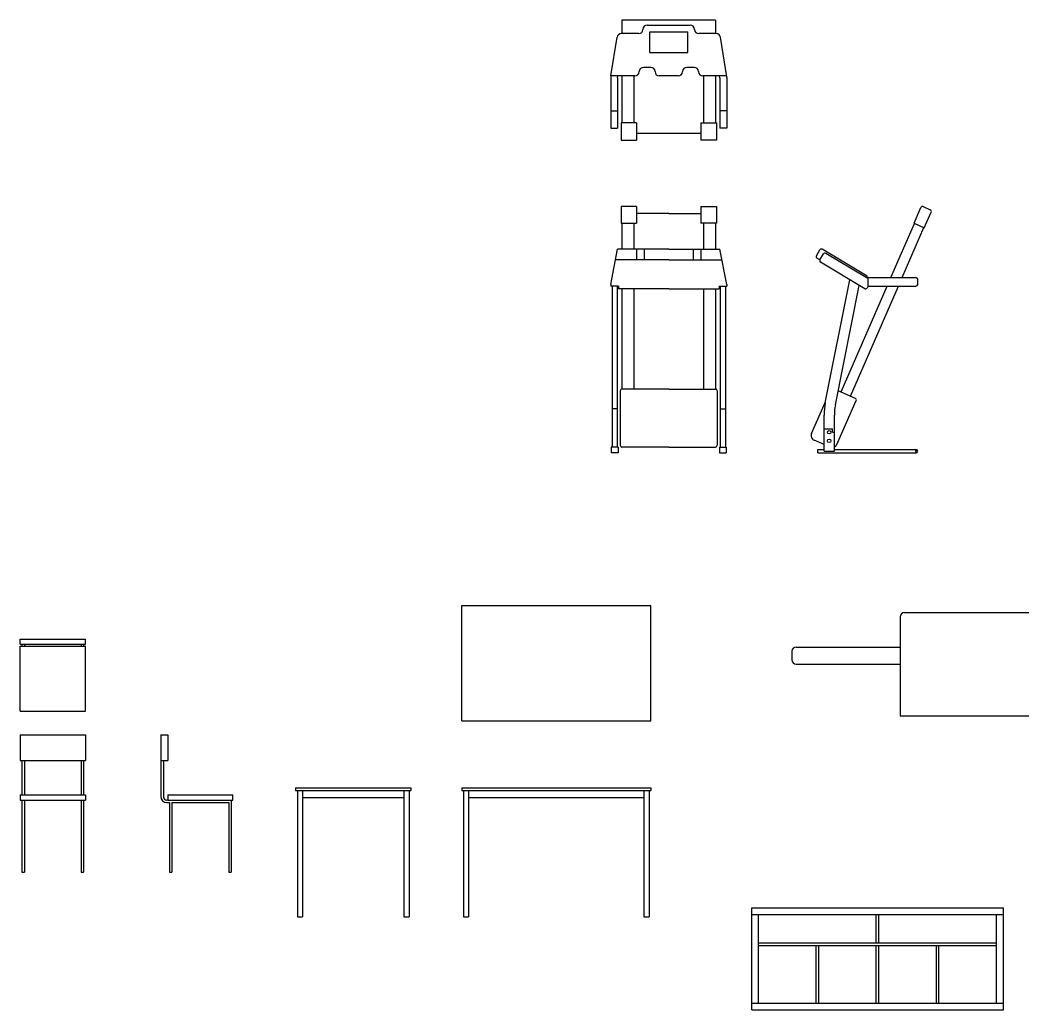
# Model space of a CAD drawing. Header units: millimetres. Extents: x -48 to 1636, y 140 to 1505.
# Drawn here: x 276 to 860, y 865 to 1441 of the extents above; entities that cross this region are included whole.
import ezdxf
from ezdxf.lldxf.tags import DXFTag

# ---------------------------------------------------------------- set-up
doc = ezdxf.new("R2010")
doc.units = ezdxf.units.MM
tags = doc.linetypes.add('03B018', pattern=[5.4, 2.16, -3.24]).pattern_tags.tags
tags[6:7] = [DXFTag(74, 4), DXFTag(75, 0), DXFTag(340, '0'), DXFTag(46, 1.0), DXFTag(50, 0.0), DXFTag(44, 0.0), DXFTag(45, 0.0)]
tags[4:5] = [DXFTag(74, 4), DXFTag(75, 0), DXFTag(340, '0'), DXFTag(46, 1.0), DXFTag(50, 0.0), DXFTag(44, 0.0), DXFTag(45, 0.0)]

msp = doc.modelspace()

# ---------------------------------------------------------------- linework, layer by layer
for p, q in [((680.896, 1440.778), (626.396, 1440.778)), ((626.396, 1440.778), (626.396, 1432.873)), ((641.146, 1437.873), (666.146, 1437.873)), ((680.896, 1440.778), (680.896, 1432.873)), ((619.896, 1408.25), (623.555, 1430.774)), ((636.146, 1432.873), (626.022, 1432.873)), ((638.646, 1435.373), (638.646, 1435.373)), ((642.646, 1433.873), (664.646, 1433.873)), ((642.646, 1421.873), (642.646, 1433.873)), ((664.646, 1421.873), (664.646, 1433.873)), ((668.646, 1435.373), (668.646, 1435.373)), ((681.26, 1432.873), (671.146, 1432.873)), ((687.365, 1407.754), (683.729, 1430.764)), ((642.646, 1421.873), (664.646, 1421.873)), ((643.146, 1413.25), (638.896, 1413.25)), ((668.396, 1413.25), (664.146, 1413.25)), ((633.896, 1408.25), (619.896, 1408.25)), ((619.896, 1408.25), (619.896, 1377.873)), ((623.896, 1407.246), (624.055, 1408.25)), ((623.896, 1407.246), (623.896, 1377.873)), ((626.396, 1408.25), (626.396, 1380.908)), ((633.396, 1408.25), (633.396, 1380.908)), ((636.396, 1410.75), (636.396, 1410.75)), ((645.646, 1410.75), (645.646, 1410.75)), ((659.146, 1408.25), (648.146, 1408.25)), ((661.646, 1410.75), (661.646, 1410.75)), ((670.896, 1410.75), (670.896, 1410.75)), ((687.287, 1408.25), (673.396, 1408.25)), ((673.896, 1408.25), (673.896, 1380.908)), ((680.896, 1408.25), (680.896, 1380.908)), ((683.396, 1407.246), (683.237, 1408.25)), ((683.396, 1407.246), (683.396, 1377.873)), ((687.396, 1407.364), (687.396, 1377.873)), ((619.896, 1387.965), (623.896, 1387.965)), ((687.396, 1387.965), (683.396, 1387.965)), ((619.896, 1377.873), (623.896, 1377.873)), ((625.896, 1380.908), (625.896, 1370.816)), ((634.896, 1380.908), (625.896, 1380.908)), ((634.896, 1380.908), (634.896, 1370.816)), ((672.396, 1380.908), (672.396, 1370.816)), ((672.396, 1380.908), (681.396, 1380.908)), ((681.396, 1380.908), (681.396, 1370.816)), ((687.396, 1377.873), (683.396, 1377.873)), ((672.396, 1374.816), (634.896, 1374.816)), ((625.896, 1370.816), (634.896, 1370.816)), ((681.396, 1370.816), (672.396, 1370.816)), ((634.896, 1332.257), (625.896, 1332.257)), ((625.896, 1332.257), (625.896, 1322.595)), ((634.896, 1332.257), (634.896, 1322.595)), ((672.396, 1332.257), (681.396, 1332.257)), ((672.396, 1332.257), (672.396, 1322.595)), ((681.396, 1332.257), (681.396, 1322.595)), ((796.353, 1322.595), (800.42, 1331.73)), ((801.74, 1332.237), (805.851, 1330.407)), ((653.646, 1328.257), (634.896, 1328.257)), ((653.646, 1328.257), (672.396, 1328.257)), ((802.291, 1319.951), (806.358, 1329.086)), ((625.896, 1322.595), (634.896, 1322.595)), ((626.396, 1322.595), (626.396, 1307.54)), ((633.396, 1322.595), (633.396, 1307.54)), ((681.396, 1322.595), (672.396, 1322.595)), ((673.896, 1322.595), (673.896, 1307.54)), ((680.896, 1322.595), (680.896, 1307.54)), ((782.933, 1290.94), (796.662, 1322.457)), ((789.477, 1290.94), (802.143, 1320.016)), ((796.353, 1322.595), (802.291, 1319.951)), ((619.896, 1286.898), (623.896, 1307.54)), ((653.646, 1307.54), (623.896, 1307.54)), ((634.896, 1307.54), (634.896, 1301.254)), ((639.378, 1307.54), (639.378, 1301.254)), ((653.646, 1307.54), (683.396, 1307.54)), ((667.914, 1307.54), (667.914, 1301.254)), ((672.396, 1307.54), (672.396, 1301.254)), ((687.396, 1286.898), (683.396, 1307.54)), ((769.01, 1291.797), (742.96, 1307.428)), ((739.53, 1303.655), (741.588, 1307.085)), ((741.588, 1301.254), (739.873, 1302.283)), ((741.588, 1301.254), (743.646, 1304.684)), ((768.496, 1290.94), (745.018, 1305.027)), ((653.646, 1301.254), (622.675, 1301.254)), ((653.646, 1301.254), (684.617, 1301.254)), ((767.643, 1284.454), (741.931, 1299.882)), ((769.01, 1291.797), (768.496, 1290.94)), ((768.496, 1290.94), (797.501, 1290.94)), ((769.701, 1285.94), (769.701, 1290.94)), ((798.501, 1286.94), (798.501, 1289.94)), ((619.896, 1286.898), (619.896, 1285.94)), ((624.403, 1285.94), (619.896, 1285.94)), ((620.649, 1285.94), (620.649, 1192.328)), ((623.649, 1285.94), (623.649, 1192.328)), ((624.403, 1285.94), (624.403, 1284.312)), ((653.646, 1284.312), (624.403, 1284.312)), ((626.396, 1284.312), (626.396, 1226.066)), ((633.396, 1284.312), (633.396, 1226.066)), ((653.646, 1284.312), (682.889, 1284.312)), ((673.896, 1284.312), (673.896, 1226.066)), ((680.896, 1284.312), (680.896, 1226.066)), ((682.889, 1285.94), (687.396, 1285.94)), ((682.889, 1285.94), (682.889, 1284.312)), ((683.642, 1285.94), (683.642, 1192.328)), ((686.642, 1285.94), (686.642, 1192.328)), ((687.396, 1286.898), (687.396, 1285.94)), ((744.7, 1218.029), (759.02, 1289.628)), ((750.583, 1216.853), (764.483, 1286.35)), ((753.934, 1224.368), (780.755, 1285.94)), ((759.415, 1221.928), (787.299, 1285.94)), ((769.701, 1285.94), (769.015, 1284.797)), ((769.701, 1285.94), (797.501, 1285.94)), ((653.646, 1226.066), (626.396, 1226.066)), ((653.646, 1226.066), (680.896, 1226.066)), ((625.396, 1225.066), (625.396, 1193.328)), ((681.896, 1225.066), (681.896, 1193.328)), ((762.24, 1220.67), (752.237, 1225.124)), ((623.649, 1214.517), (620.649, 1214.517)), ((683.642, 1214.517), (686.642, 1214.517)), ((736.742, 1200.278), (744.744, 1218.252)), ((751.359, 1193.771), (762.747, 1219.35)), ((744.001, 1202.94), (744.001, 1210.969)), ((750.001, 1200.94), (750.001, 1210.969)), ((744.001, 1189.94), (744.001, 1202.94)), ((744.001, 1202.94), (749.001, 1202.94)), ((749.001, 1200.94), (749.001, 1202.94)), ((749.001, 1200.94), (750.001, 1200.94)), ((750.001, 1189.94), (750.001, 1200.94)), ((624.149, 1192.328), (620.149, 1192.328)), ((620.149, 1192.328), (620.149, 1188.94)), ((624.149, 1192.328), (624.149, 1188.94)), ((653.646, 1192.328), (626.396, 1192.328)), ((653.646, 1192.328), (680.896, 1192.328)), ((683.142, 1192.328), (687.142, 1192.328)), ((683.142, 1192.328), (683.142, 1188.94)), ((687.142, 1192.328), (687.142, 1188.94)), ((744.001, 1193.763), (738.262, 1196.317)), ((740.38, 1190.94), (744.001, 1190.94)), ((740.38, 1188.94), (740.38, 1190.94)), ((750.001, 1190.94), (797.501, 1190.94)), ((797.501, 1190.19), (797.501, 1190.94)), ((624.149, 1188.94), (620.149, 1188.94)), ((683.142, 1188.94), (687.142, 1188.94)), ((740.38, 1188.94), (797.501, 1188.94)), ((744.001, 1189.94), (750.001, 1189.94)), ((797.501, 1188.94), (797.501, 1189.69)), ((533.143, 1033.055), (533.143, 1100.055)), ((533.143, 1100.055), (643.143, 1100.055)), ((643.143, 1033.055), (643.143, 1100.055)), ((788.261, 1093.48), (788.261, 1035.98)), ((790.761, 1095.98), (888.261, 1095.98)), ((276.15, 1080.565), (314.15, 1080.565)), ((276.15, 1077.565), (276.15, 1080.565)), ((314.15, 1077.565), (314.15, 1080.565)), ((276.15, 1077.565), (314.15, 1077.565)), ((276.15, 1038.565), (276.15, 1076.565)), ((276.15, 1076.565), (314.15, 1076.565)), ((277.15, 1077.565), (277.15, 1076.565)), ((278.65, 1077.565), (278.65, 1076.565)), ((311.65, 1077.565), (311.65, 1076.565)), ((313.15, 1077.565), (313.15, 1076.565)), ((314.15, 1038.565), (314.15, 1076.565)), ((276.15, 1038.565), (314.15, 1038.565)), ((533.143, 1033.055), (643.143, 1033.055)), ((788.261, 1035.98), (888.261, 1035.98)), ((276.15, 1024.937), (314.15, 1024.937)), ((276.15, 1024.937), (276.15, 1009.937)), ((314.15, 1024.937), (314.15, 1009.937)), ((358.059, 1024.937), (362.059, 1024.937)), ((358.059, 1024.937), (358.059, 1009.937)), ((362.059, 1024.937), (362.059, 1009.937)), ((276.15, 1009.937), (314.15, 1009.937)), ((277.15, 1009.937), (277.15, 989.937)), ((278.65, 1009.937), (278.65, 989.937)), ((311.65, 1009.937), (311.65, 989.937)), ((313.15, 1009.937), (313.15, 989.937)), ((358.059, 1009.937), (362.059, 1009.937)), ((358.059, 1009.937), (358.059, 988.937)), ((359.559, 1009.937), (359.559, 988.937)), ((436.515, 993.978), (436.515, 992.478)), ((436.515, 993.978), (503.515, 993.978)), ((436.515, 992.478), (503.515, 992.478)), ((437.515, 992.478), (437.515, 918.978)), ((440.515, 992.478), (440.515, 918.978)), ((499.515, 992.478), (499.515, 918.978)), ((502.515, 992.478), (502.515, 918.978)), ((503.515, 993.978), (503.515, 992.478)), ((533.143, 993.978), (533.143, 992.478)), ((533.143, 993.978), (643.143, 993.978)), ((533.143, 992.478), (643.143, 992.478)), ((534.143, 992.478), (534.143, 918.978)), ((537.143, 992.478), (537.143, 918.978)), ((639.143, 992.478), (639.143, 918.978)), ((642.143, 992.478), (642.143, 918.978)), ((643.143, 993.978), (643.143, 992.478)), ((276.15, 989.937), (314.15, 989.937)), ((276.15, 989.937), (276.15, 986.937)), ((276.15, 986.937), (314.15, 986.937)), ((277.15, 986.937), (277.15, 944.937)), ((278.65, 986.937), (278.65, 944.937)), ((311.65, 986.937), (311.65, 944.937)), ((313.15, 986.937), (313.15, 944.937)), ((314.15, 989.937), (314.15, 986.937)), ((362.059, 986.937), (361.559, 986.937)), ((362.059, 989.937), (400.059, 989.937)), ((362.059, 989.937), (362.059, 986.937)), ((362.059, 986.937), (400.059, 986.937)), ((399.059, 986.937), (399.059, 944.937)), ((400.059, 986.937), (400.059, 989.937)), ((440.515, 988.478), (499.515, 988.478)), ((537.143, 988.478), (639.143, 988.478)), ((361.559, 985.437), (363.059, 985.437)), ((363.059, 985.437), (363.059, 944.937)), ((364.559, 985.437), (364.559, 944.937)), ((364.559, 985.437), (397.559, 985.437)), ((397.559, 985.437), (397.559, 944.937)), ((277.15, 944.937), (278.65, 944.937)), ((311.65, 944.937), (313.15, 944.937)), ((363.059, 944.937), (364.559, 944.937)), ((397.559, 944.937), (399.059, 944.937)), ((701.894, 864.801), (701.894, 924.301)), ((701.894, 924.301), (848.394, 924.301)), ((848.394, 864.801), (848.394, 924.301)), ((437.515, 918.978), (440.515, 918.978)), ((499.515, 918.978), (502.515, 918.978)), ((534.143, 918.978), (537.143, 918.978)), ((639.143, 918.978), (642.143, 918.978)), ((701.894, 920.301), (848.394, 920.301)), ((705.894, 868.801), (705.894, 920.301)), ((774.394, 903.801), (774.394, 920.301)), ((775.894, 903.801), (775.894, 920.301)), ((844.394, 868.801), (844.394, 920.301)), ((705.894, 903.801), (844.394, 903.801)), ((705.894, 902.301), (844.394, 902.301)), ((739.394, 868.801), (739.394, 902.301)), ((740.894, 868.801), (740.894, 902.301)), ((774.394, 868.801), (774.394, 902.301)), ((775.894, 868.801), (775.894, 902.301)), ((809.394, 868.801), (809.394, 902.301)), ((810.894, 868.801), (810.894, 902.301)), ((701.894, 868.801), (848.394, 868.801)), ((701.894, 864.801), (848.394, 864.801))]:
    msp.add_line(p, q)
at = {"linetype": '03B018'}
for p, q in [((727.761, 1075.98), (788.261, 1075.98)), ((725.261, 1073.48), (725.261, 1068.48)), ((727.761, 1065.98), (788.261, 1065.98))]:
    msp.add_line(p, q, dxfattribs=at)
for centre, radius in [((747.001, 1200.94), 1), ((747.001, 1195.94), 1), ((797.501, 1189.94), 0.25)]:
    msp.add_circle(centre, radius)
for centre, radius, start, end in [((641.146, 1435.373), 2.5, 90, 180), ((666.146, 1435.373), 2.5, 0, 90), ((626.022, 1430.373), 2.5, 90, 170.773011), ((636.146, 1435.373), 2.5, 270, 0), ((671.146, 1435.373), 2.5, 180, 270), ((681.26, 1430.373), 2.5, 8.979537, 90), ((638.896, 1410.75), 2.5, 90, 180), ((643.146, 1410.75), 2.5, 0, 90), ((664.146, 1410.75), 2.5, 90, 180), ((668.396, 1410.75), 2.5, 0, 90), ((633.896, 1410.75), 2.5, 270, 0), ((648.146, 1410.75), 2.5, 180, 270), ((659.146, 1410.75), 2.5, 270, 0), ((673.396, 1410.75), 2.5, 180, 270), ((684.896, 1407.364), 2.5, 0, 8.979537), ((801.334, 1331.323), 1, 66, 156), ((805.445, 1329.493), 1, 336, 66), ((742.445, 1306.57), 1, 59.036243, 149.036243), ((740.387, 1303.14), 1, 149.036243, 239.036243), ((744.503, 1304.169), 1, 59.036243, 149.036243), ((742.445, 1300.739), 1, 149.036243, 239.036243), ((797.501, 1289.94), 1, 0, 90), ((768.158, 1285.312), 1, 239.036243, 329.036243), ((797.501, 1286.94), 1, 270, 0), ((626.396, 1225.066), 1, 90, 180), ((680.896, 1225.066), 1, 0, 90), ((761.834, 1219.757), 1, 336, 66), ((780.001, 1210.969), 36, 168.690068, 180), ((780.001, 1210.969), 30, 168.690068, 180), ((739.483, 1199.058), 3, 156, 246), ((626.396, 1193.328), 1, 180, 270), ((680.896, 1193.328), 1, 270, 0), ((748.618, 1194.991), 3, 297.443714, 336), ((797.501, 1189.94), 1, 270, 90), ((797.501, 1189.94), 0.5, 270, 90), ((790.761, 1093.48), 2.5, 90, 180), ((361.559, 988.937), 3.5, 180, 270), ((361.559, 988.937), 2, 180, 270)]:
    msp.add_arc(centre, radius, start, end)
for centre, start, end in [((727.761, 1073.48), 90, 180), ((727.761, 1068.48), 180, 270)]:
    msp.add_arc(centre, 2.5, start, end, dxfattribs=at)

doc.saveas('drawing.dxf')
